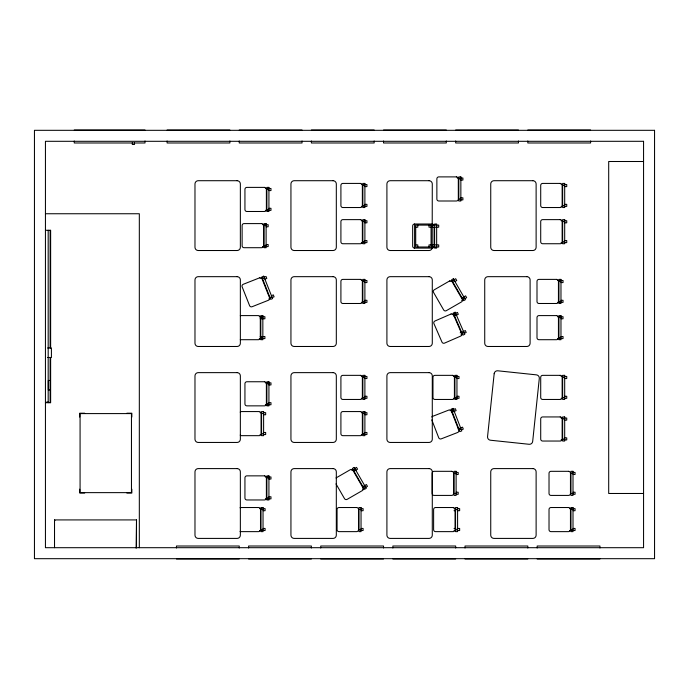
<?xml version="1.0" encoding="UTF-8"?>
<svg xmlns="http://www.w3.org/2000/svg" width="689" height="689" viewBox="0 0 689 689"><rect width="100%" height="100%" fill="white"/><g stroke="black" fill="none" stroke-linecap="round" stroke-linejoin="round"><path stroke-width="1.03" d="M54.526 547.703L54.526 519.919L136.508 519.919L136.112 548.143M450.813 281.525L452.363 280.63M453.913 279.743L455.687 278.709L456.729 280.518L454.955 281.543M452.561 281.482L454.327 280.457M461.492 298.242L465.6 295.865L466.642 297.674L464.86 298.699M462.672 299L464.438 297.975M461.759 300.49L463.309 299.594M335.999 477.959L350.322 469.691A1.938 1.938 0 0 1 352.966 470.398L363.077 487.915A1.938 1.938 0 0 1 362.371 490.559L347.153 499.344A1.938 1.938 0 0 1 344.509 498.638L335.991 483.885M351.648 470.199L353.199 469.304M354.749 468.408L356.523 467.383L357.565 469.183L353.466 471.552M353.397 470.148L355.162 469.131M362.328 486.908L366.436 484.539L367.478 486.339L365.695 487.373M363.508 487.666L365.273 486.649M362.595 489.156L364.145 488.26M452.294 314.666L457.462 312.418L458.297 314.33L453.948 316.217M454.034 314.813L455.911 314.003M460.192 332.839L465.368 330.591L466.195 332.494L464.308 333.321M462.104 333.364L463.981 332.554M461.027 334.742L462.663 334.027M260.795 278.545L262.457 277.882M264.12 277.219L266.032 276.47L266.798 278.408L264.886 279.157M262.526 278.752L264.43 277.994M271.414 295.641L273.326 294.892L274.093 296.821L272.181 297.579M269.976 297.562L271.879 296.804M268.856 298.897L270.519 298.242M450.124 410.739L455.377 408.698L456.135 410.644L451.717 412.358M451.863 410.963L453.767 410.222M458.125 428.885L462.543 427.171L463.301 429.118L461.38 429.858M459.175 429.815L461.079 429.083M74.248 130.032L145.009 130.032M167.1 130.032L229.885 130.032M239.238 130.032L302.032 130.032M311.385 130.032L374.17 130.032M383.523 130.032L446.317 130.032M455.67 130.032L518.455 130.032M527.808 130.032L590.602 130.032M643.56 161.502L608.697 161.502L608.697 493.479L643.56 493.479M457.272 178.003L459.063 178.003M460.855 178.003L462.905 178.003L462.905 180.079L460.855 180.079M458.814 178.83L460.855 178.83M361.312 184.523L363.094 184.523M364.886 184.523L366.944 184.523L366.944 186.607L364.886 186.607M561.104 184.523L562.896 184.523M564.687 184.523L566.746 184.523L566.746 186.607L564.687 186.607M362.845 185.358L364.886 185.358M562.646 185.358L564.687 185.358M265.343 188.493L270.975 188.493L270.975 190.577L268.925 190.577M266.876 189.32L268.925 189.32M460.855 197.812L462.905 197.812L462.905 199.896L460.855 199.896M458.814 199.061L460.855 199.061M364.886 204.34L366.944 204.34L366.944 206.416L364.886 206.416M564.687 204.34L566.746 204.34L566.746 206.416L564.687 206.416M362.845 205.589L364.886 205.589M562.646 205.589L564.687 205.589M361.312 206.416L363.094 206.416M561.104 206.416L562.896 206.416M268.925 208.302L270.975 208.302L270.975 210.386L265.343 210.386M266.876 209.551L268.925 209.551M45.44 213.745L139.324 213.745L139.324 547.695M361.312 220.738L363.094 220.738M364.886 220.738L366.944 220.738L366.944 222.823L364.886 222.823M561.104 220.738L562.896 220.738M564.687 220.738L566.746 220.738L566.746 222.823L564.687 222.823M362.845 221.565L364.886 221.565M562.646 221.565L564.687 221.565M434.113 246.162A1.938 1.938 0 0 1 432.175 248.1L414.606 248.1A1.938 1.938 0 0 1 412.668 246.162L412.668 225.94A1.938 1.938 0 0 1 414.606 224.003L432.175 224.003A1.938 1.938 0 0 1 434.044 225.432M262.526 224.7L268.159 224.7L268.159 226.784L266.109 226.784M432.175 225.105L438.704 225.105L438.704 227.189L432.175 227.189M264.068 225.536L266.109 225.536M415.708 227.189L417.792 227.189L417.792 225.105M431.073 227.189L428.989 227.189L428.989 225.105M45.44 230.281L50.633 230.281L50.633 348.083M364.886 240.547L366.944 240.547L366.944 242.631L364.886 242.631M564.687 240.547L566.746 240.547L566.746 242.631L564.687 242.631M362.845 241.796L364.886 241.796M562.646 241.796L564.687 241.796M361.312 242.631L363.094 242.631M561.104 242.631L562.896 242.631M266.109 244.517L268.159 244.517L268.159 246.602L262.526 246.602M415.708 244.914L417.792 244.914L417.792 246.998M431.073 244.914L428.989 244.914L428.989 246.998M432.175 244.914L438.704 244.914L438.704 246.998L432.175 246.998M264.068 245.766L266.109 245.766M361.312 280.492L363.094 280.492M364.886 280.492L366.944 280.492L366.944 282.576L364.886 282.576M557.401 280.492L563.034 280.492L563.034 282.576L560.975 282.576M362.845 281.327L364.886 281.327M558.934 281.327L560.975 281.327M364.886 300.301L366.944 300.301L366.944 302.385L364.886 302.385M560.975 300.301L563.034 300.301L563.034 302.385L557.401 302.385M362.845 301.549L364.886 301.549M558.934 301.549L560.975 301.549M361.312 302.385L363.094 302.385M259.262 316.699L264.903 316.699L264.903 318.783L260.158 318.783M557.401 316.699L563.034 316.699L563.034 318.783L560.975 318.783M260.804 317.534L262.845 317.534M558.934 317.534L560.975 317.534M260.158 336.516L264.903 336.516L264.903 338.6L259.262 338.6M560.975 336.516L563.034 336.516L563.034 338.6L557.401 338.6M260.804 337.765L262.845 337.765M558.934 337.765L560.975 337.765M47.644 347.988L51.408 347.988L51.408 357.488L47.644 357.488M361.312 376.452L363.094 376.452M364.886 376.452L366.944 376.452L366.944 378.537L364.886 378.537M453.371 376.452L459.003 376.452L459.003 378.537L456.953 378.537M561.104 376.452L562.896 376.452M564.687 376.452L566.746 376.452L566.746 378.537L564.687 378.537M362.845 377.288L364.886 377.288M454.904 377.288L456.953 377.288M562.646 377.288L564.687 377.288M265.343 382.851L270.975 382.851L270.975 384.936L268.925 384.936M266.876 383.687L268.925 383.687M364.886 396.27L366.944 396.27L366.944 398.354L364.886 398.354M456.953 396.27L459.003 396.27L459.003 398.354L453.371 398.354M564.687 396.27L566.746 396.27L566.746 398.354L564.687 398.354M362.845 397.519L364.886 397.519M454.904 397.519L456.953 397.519M562.646 397.519L564.687 397.519M361.312 398.354L363.094 398.354M561.104 398.354L562.896 398.354M46.654 402.04L48.187 402.04M268.925 402.669L270.975 402.669L270.975 404.753L265.343 404.753M45.44 402.703L50.633 402.703L50.633 357.72M266.876 403.918L268.925 403.918M260.029 412.668L261.82 412.668M263.611 412.668L265.67 412.668L265.67 414.752L263.611 414.752M361.312 412.668L363.094 412.668M364.886 412.668L366.944 412.668L366.944 414.752L364.886 414.752M84.687 413.211L79.7 413.211L79.7 417.052M126.854 413.211L131.849 413.211L131.849 417.052M261.57 413.503L263.611 413.503M362.845 413.503L364.886 413.503M561.104 418.042L562.896 418.042M564.687 418.042L566.746 418.042L566.746 420.126L564.687 420.126M562.646 418.878L564.687 418.878M263.611 432.477L265.67 432.477L265.67 434.561L263.611 434.561M364.886 432.477L366.944 432.477L366.944 434.561L364.886 434.561M261.57 433.726L263.611 433.726M362.845 433.726L364.886 433.726M260.029 434.561L261.82 434.561M361.312 434.561L363.094 434.561M564.687 437.851L566.746 437.851L566.746 439.935L564.687 439.935M562.646 439.1L564.687 439.1M561.104 439.935L562.896 439.935M456.118 472.421L458.176 472.421L458.176 474.506L456.118 474.506M573.007 472.421L575.057 472.421L575.057 474.506L573.007 474.506M454.077 473.257L456.118 473.257M570.966 473.257L573.007 473.257M265.343 476.96L270.975 476.96L270.975 479.044L268.925 479.044M266.876 477.796L268.925 477.796M456.118 492.23L458.176 492.23L458.176 494.314L456.118 494.314M573.007 492.23L575.057 492.23L575.057 494.314L573.007 494.314M84.687 493.023L79.7 493.023L79.7 489.181M126.854 493.023L131.849 493.023L131.849 489.181M454.077 493.488L456.118 493.488M570.966 493.488L573.007 493.488M268.925 496.778L270.975 496.778L270.975 498.862L265.343 498.862M266.876 498.026L268.925 498.026M259.46 508.628L261.243 508.628M263.034 508.628L265.093 508.628L265.093 510.713L263.034 510.713M361.045 508.628L363.103 508.628L363.103 510.713L361.045 510.713M454.008 508.628L455.799 508.628M457.591 508.628L459.649 508.628L459.649 510.713L457.591 510.713M569.424 508.628L571.215 508.628M573.007 508.628L575.057 508.628L575.057 510.713L573.007 510.713M260.993 509.464L263.034 509.464M359.003 509.464L361.045 509.464M455.55 509.464L457.591 509.464M570.966 509.464L573.007 509.464M454.008 510.713L455.799 510.713M263.034 528.446L265.093 528.446L265.093 530.53L263.034 530.53M361.045 528.446L363.103 528.446L363.103 530.53L361.045 530.53M454.008 528.446L455.799 528.446M457.591 528.446L459.649 528.446L459.649 530.53L457.591 530.53M573.007 528.446L575.057 528.446L575.057 530.53L573.007 530.53M260.993 529.695L263.034 529.695M359.003 529.695L361.045 529.695M455.55 529.695L457.591 529.695M570.966 529.695L573.007 529.695M259.46 530.53L261.243 530.53M454.008 530.53L455.799 530.53M569.424 530.53L571.215 530.53M176.453 558.968L239.238 558.968M248.591 558.968L311.385 558.968M320.738 558.968L383.523 558.968M392.876 558.968L455.67 558.968M465.023 558.968L527.808 558.968M537.162 558.968L599.955 558.968M54.526 519.919L54.931 520.548M431.796 419.885L438.721 437.756A1.938 1.938 0 0 0 441.227 438.859L457.608 432.503A1.938 1.938 0 0 0 458.719 429.996L451.398 411.135A1.938 1.938 0 0 0 448.892 410.033L432.511 416.389A1.938 1.938 0 0 0 431.702 416.974M599.955 548.005L599.955 546.015L537.162 546.015L537.162 548.005M590.602 140.995L590.602 142.985L527.808 142.985L527.808 140.995M527.808 548.005L527.808 546.015L465.023 546.015L465.023 548.005M518.455 140.995L518.455 142.985L455.67 142.985L455.67 140.995M455.67 548.005L455.67 546.015L392.876 546.015L392.876 548.005M446.317 140.995L446.317 142.985L383.523 142.985L383.523 140.995M434.604 225.432L434.604 224.003L436.654 224.003L436.654 248.1L434.604 248.1L434.604 246.162M434.604 227L434.604 245.103M434.113 227L434.113 245.103M414.606 224.003L414.606 248.1M383.523 548.005L383.523 546.015L320.738 546.015L320.738 548.005M374.17 140.995L374.17 142.985L311.385 142.985L311.385 140.995M311.385 548.005L311.385 546.015L248.591 546.015L248.591 548.005M302.032 140.995L302.032 142.985L239.238 142.985L239.238 140.995M239.238 548.005L239.238 546.015L176.453 546.015L176.453 548.005M229.885 140.995L229.885 142.985L167.1 142.985L167.1 140.995M145.009 140.995L145.009 142.985L74.248 142.985L74.248 140.995M136.508 519.919L136.508 547.703M134.501 142.666L134.501 144.483L132.322 144.483L132.322 142.666M50.133 230.281L50.133 348.083M50.133 357.72L50.133 402.703M48.187 230.281L48.187 402.703M240.022 507.784A1.938 1.938 0 0 1 240.995 507.526L258.564 507.526A1.938 1.938 0 0 1 260.502 509.464L260.502 529.695A1.938 1.938 0 0 1 258.564 531.632L240.995 531.632A1.938 1.938 0 0 1 240.022 531.374M240.203 412.134A1.938 1.938 0 0 1 241.572 411.566L259.133 411.566A1.938 1.938 0 0 1 261.071 413.503L261.071 433.726A1.938 1.938 0 0 1 259.133 435.663L241.572 435.663A1.938 1.938 0 0 1 240.203 435.095M240.297 315.665A1.938 1.938 0 0 1 240.797 315.596L258.366 315.596A1.938 1.938 0 0 1 260.304 317.534L260.304 337.765A1.938 1.938 0 0 1 258.366 339.703L240.797 339.703A1.938 1.938 0 0 1 240.297 339.634M494.177 373.696L487.554 436.645A3.256 3.256 0 0 0 490.456 440.228L529.109 444.284A3.256 3.256 0 0 0 532.683 441.391L539.306 378.433A3.256 3.256 0 0 0 536.404 374.859L497.751 370.794A3.256 3.256 0 0 0 494.177 373.696M449.486 281.017L434.268 289.802A1.938 1.938 0 0 0 433.562 292.446L443.673 309.972A1.938 1.938 0 0 0 446.317 310.679L461.535 301.894A1.938 1.938 0 0 0 462.241 299.25L452.13 281.732A1.938 1.938 0 0 0 449.486 281.017M453.362 278.778L451.588 279.803L463.645 300.68L465.411 299.655L453.362 278.778M354.198 467.452L352.423 468.468L364.481 489.345L366.247 488.329L354.198 467.452M451.037 314.012L434.923 321.014A1.938 1.938 0 0 0 433.915 323.563L441.985 342.114A1.938 1.938 0 0 0 444.534 343.122L460.648 336.111A1.938 1.938 0 0 0 461.647 333.562L453.586 315.011A1.938 1.938 0 0 0 451.037 314.012M455.136 312.229L453.267 313.039L462.879 335.147L464.748 334.329L455.136 312.229M259.555 277.848L243.217 284.307A1.938 1.938 0 0 0 242.132 286.822L249.582 305.632A1.938 1.938 0 0 0 252.096 306.726L268.426 300.258A1.938 1.938 0 0 0 269.52 297.743L262.07 278.933A1.938 1.938 0 0 0 259.555 277.848M263.715 276.194L261.82 276.952L270.691 299.362L272.586 298.604L263.715 276.194M453.069 408.413L451.157 409.154L459.882 431.624L461.785 430.883L453.069 408.413M654.55 130.316L34.45 130.316L34.45 558.684L654.55 558.684L654.55 130.316M643.56 141.305L45.44 141.305L45.44 547.695L643.56 547.695L643.56 141.305M456.376 176.892L438.807 176.892A1.938 1.938 0 0 0 436.869 178.83L436.869 199.061A1.938 1.938 0 0 0 438.807 200.999L456.376 200.999A1.938 1.938 0 0 0 458.314 199.061L458.314 178.83A1.938 1.938 0 0 0 456.376 176.892M460.855 176.892L458.814 176.892L458.814 200.999L460.855 200.999L460.855 176.892M237.102 180.707L198.234 180.707A3.256 3.256 0 0 0 194.978 183.963L194.978 247.265A3.256 3.256 0 0 0 198.234 250.52L237.102 250.52A3.256 3.256 0 0 0 240.358 247.265L240.358 183.963A3.256 3.256 0 0 0 237.102 180.707M333.063 180.707L294.194 180.707A3.256 3.256 0 0 0 290.939 183.963L290.939 247.265A3.256 3.256 0 0 0 294.194 250.52L333.063 250.52A3.256 3.256 0 0 0 336.318 247.265L336.318 183.963A3.256 3.256 0 0 0 333.063 180.707M429.032 180.707L390.163 180.707A3.256 3.256 0 0 0 386.908 183.963L386.908 247.265A3.256 3.256 0 0 0 390.163 250.52L429.032 250.52A3.256 3.256 0 0 0 432.175 248.1L432.287 183.963A3.256 3.256 0 0 0 429.032 180.707M532.864 180.707L493.996 180.707A3.256 3.256 0 0 0 490.74 183.963L490.74 247.265A3.256 3.256 0 0 0 493.996 250.52L532.864 250.52A3.256 3.256 0 0 0 536.12 247.265L536.12 183.963A3.256 3.256 0 0 0 532.864 180.707M360.416 183.42L342.846 183.42A1.938 1.938 0 0 0 340.909 185.358L340.909 205.589A1.938 1.938 0 0 0 342.846 207.527L360.416 207.527A1.938 1.938 0 0 0 362.354 205.589L362.354 185.358A1.938 1.938 0 0 0 360.416 183.42M364.886 183.42L362.845 183.42L362.845 207.527L364.886 207.527L364.886 183.42M560.209 183.42L542.648 183.42A1.938 1.938 0 0 0 540.71 185.358L540.71 205.589A1.938 1.938 0 0 0 542.648 207.527L560.209 207.527A1.938 1.938 0 0 0 562.146 205.589L562.146 185.358A1.938 1.938 0 0 0 560.209 183.42M564.687 183.42L562.646 183.42L562.646 207.527L564.687 207.527L564.687 183.42M264.447 187.391L246.877 187.391A1.938 1.938 0 0 0 244.939 189.32L244.939 209.551A1.938 1.938 0 0 0 246.877 211.489L264.447 211.489A1.938 1.938 0 0 0 266.385 209.551L266.385 189.32A1.938 1.938 0 0 0 264.447 187.391M268.925 187.391L266.876 187.391L266.876 211.489L268.925 211.489L268.925 187.391M360.416 219.627L342.846 219.627A1.938 1.938 0 0 0 340.909 221.565L340.909 241.796A1.938 1.938 0 0 0 342.846 243.734L360.416 243.734A1.938 1.938 0 0 0 362.354 241.796L362.354 221.565A1.938 1.938 0 0 0 360.416 219.627M364.886 219.627L362.845 219.627L362.845 243.734L364.886 243.734L364.886 219.627M560.209 219.627L542.648 219.627A1.938 1.938 0 0 0 540.71 221.565L540.71 241.796A1.938 1.938 0 0 0 542.648 243.734L560.209 243.734A1.938 1.938 0 0 0 562.146 241.796L562.146 221.565A1.938 1.938 0 0 0 560.209 219.627M564.687 219.627L562.646 219.627L562.646 243.734L564.687 243.734L564.687 219.627M261.631 223.598L244.061 223.598A1.938 1.938 0 0 0 242.123 225.536L242.123 245.766A1.938 1.938 0 0 0 244.061 247.704L261.631 247.704A1.938 1.938 0 0 0 263.568 245.766L263.568 225.536A1.938 1.938 0 0 0 261.631 223.598M266.109 223.598L264.068 223.598L264.068 247.704L266.109 247.704L266.109 223.598M431.073 225.105L415.708 225.105L415.708 246.998L431.073 246.998L431.073 225.105M237.102 276.668L198.234 276.668A3.256 3.256 0 0 0 194.978 279.923L194.978 343.225A3.256 3.256 0 0 0 198.234 346.481L237.102 346.481A3.256 3.256 0 0 0 240.358 343.225L240.358 279.923A3.256 3.256 0 0 0 237.102 276.668M333.063 276.668L294.194 276.668A3.256 3.256 0 0 0 290.939 279.923L290.939 343.225A3.256 3.256 0 0 0 294.194 346.481L333.063 346.481A3.256 3.256 0 0 0 336.318 343.225L336.318 279.923A3.256 3.256 0 0 0 333.063 276.668M429.032 276.668L390.163 276.668A3.256 3.256 0 0 0 386.908 279.923L386.908 343.225A3.256 3.256 0 0 0 390.163 346.481L429.032 346.481A3.256 3.256 0 0 0 432.287 343.225L432.287 279.923A3.256 3.256 0 0 0 429.032 276.668M526.852 276.668L487.984 276.668A3.256 3.256 0 0 0 484.729 279.923L484.729 343.225A3.256 3.256 0 0 0 487.984 346.481L526.852 346.481A3.256 3.256 0 0 0 530.108 343.225L530.108 279.923A3.256 3.256 0 0 0 526.852 276.668M360.416 279.389L342.846 279.389A1.938 1.938 0 0 0 340.909 281.327L340.909 301.549A1.938 1.938 0 0 0 342.846 303.487L360.416 303.487A1.938 1.938 0 0 0 362.354 301.549L362.354 281.327A1.938 1.938 0 0 0 360.416 279.389M364.886 279.389L362.845 279.389L362.845 303.487L364.886 303.487L364.886 279.389M556.505 279.389L538.936 279.389A1.938 1.938 0 0 0 536.998 281.327L536.998 301.549A1.938 1.938 0 0 0 538.936 303.487L556.505 303.487A1.938 1.938 0 0 0 558.443 301.549L558.443 281.327A1.938 1.938 0 0 0 556.505 279.389M560.975 279.389L558.934 279.389L558.934 303.487L560.975 303.487L560.975 279.389M262.845 315.596L260.804 315.596L260.804 339.703L262.845 339.703L262.845 315.596M556.505 315.596L538.936 315.596A1.938 1.938 0 0 0 536.998 317.534L536.998 337.765A1.938 1.938 0 0 0 538.936 339.703L556.505 339.703A1.938 1.938 0 0 0 558.443 337.765L558.443 317.534A1.938 1.938 0 0 0 556.505 315.596M560.975 315.596L558.934 315.596L558.934 339.703L560.975 339.703L560.975 315.596M237.102 372.637L198.234 372.637A3.256 3.256 0 0 0 194.978 375.893L194.978 439.194A3.256 3.256 0 0 0 198.234 442.45L237.102 442.45A3.256 3.256 0 0 0 240.358 439.194L240.358 375.893A3.256 3.256 0 0 0 237.102 372.637M333.063 372.637L294.194 372.637A3.256 3.256 0 0 0 290.939 375.893L290.939 439.194A3.256 3.256 0 0 0 294.194 442.45L333.063 442.45A3.256 3.256 0 0 0 336.318 439.194L336.318 375.893A3.256 3.256 0 0 0 333.063 372.637M429.032 372.637L390.163 372.637A3.256 3.256 0 0 0 386.908 375.893L386.908 439.194A3.256 3.256 0 0 0 390.163 442.45L429.032 442.45A3.256 3.256 0 0 0 432.287 439.194L432.287 375.893A3.256 3.256 0 0 0 429.032 372.637M360.416 375.35L342.846 375.35A1.938 1.938 0 0 0 340.909 377.288L340.909 397.519A1.938 1.938 0 0 0 342.846 399.456L360.416 399.456A1.938 1.938 0 0 0 362.354 397.519L362.354 377.288A1.938 1.938 0 0 0 360.416 375.35M364.886 375.35L362.845 375.35L362.845 399.456L364.886 399.456L364.886 375.35M452.475 375.35L434.905 375.35A1.938 1.938 0 0 0 432.968 377.288L432.968 397.519A1.938 1.938 0 0 0 434.905 399.456L452.475 399.456A1.938 1.938 0 0 0 454.413 397.519L454.413 377.288A1.938 1.938 0 0 0 452.475 375.35M456.953 375.35L454.904 375.35L454.904 399.456L456.953 399.456L456.953 375.35M560.209 375.35L542.648 375.35A1.938 1.938 0 0 0 540.71 377.288L540.71 397.519A1.938 1.938 0 0 0 542.648 399.456L560.209 399.456A1.938 1.938 0 0 0 562.146 397.519L562.146 377.288A1.938 1.938 0 0 0 560.209 375.35M564.687 375.35L562.646 375.35L562.646 399.456L564.687 399.456L564.687 375.35M50.478 380.474L48.333 380.474L48.333 389.965L50.478 389.965L50.478 380.474M264.447 381.749L246.877 381.749A1.938 1.938 0 0 0 244.939 383.687L244.939 403.918A1.938 1.938 0 0 0 246.877 405.855L264.447 405.855A1.938 1.938 0 0 0 266.385 403.918L266.385 383.687A1.938 1.938 0 0 0 264.447 381.749M268.925 381.749L266.876 381.749L266.876 405.855L268.925 405.855L268.925 381.749M263.611 411.566L261.57 411.566L261.57 435.663L263.611 435.663L263.611 411.566M360.416 411.566L342.846 411.566A1.938 1.938 0 0 0 340.909 413.503L340.909 433.726A1.938 1.938 0 0 0 342.846 435.663L360.416 435.663A1.938 1.938 0 0 0 362.354 433.726L362.354 413.503A1.938 1.938 0 0 0 360.416 411.566M364.886 411.566L362.845 411.566L362.845 435.663L364.886 435.663L364.886 411.566M131.461 413.589L80.079 413.589L80.079 492.635L131.461 492.635L131.461 413.589M560.209 416.94L542.648 416.94A1.938 1.938 0 0 0 540.71 418.878L540.71 439.1A1.938 1.938 0 0 0 542.648 441.038L560.209 441.038A1.938 1.938 0 0 0 562.146 439.1L562.146 418.878A1.938 1.938 0 0 0 560.209 416.94M564.687 416.94L562.646 416.94L562.646 441.038L564.687 441.038L564.687 416.94M237.102 468.598L198.234 468.598A3.256 3.256 0 0 0 194.978 471.853L194.978 535.155A3.256 3.256 0 0 0 198.234 538.41L237.102 538.41A3.256 3.256 0 0 0 240.358 535.155L240.358 471.853A3.256 3.256 0 0 0 237.102 468.598M333.063 468.598L294.194 468.598A3.256 3.256 0 0 0 290.939 471.853L290.939 535.155A3.256 3.256 0 0 0 294.194 538.41L333.063 538.41A3.256 3.256 0 0 0 336.318 535.155L336.318 471.853A3.256 3.256 0 0 0 333.063 468.598M429.032 468.598L390.163 468.598A3.256 3.256 0 0 0 386.908 471.853L386.908 535.155A3.256 3.256 0 0 0 390.163 538.41L429.032 538.41A3.256 3.256 0 0 0 432.287 535.155L432.287 471.853A3.256 3.256 0 0 0 429.032 468.598M532.864 468.598L493.996 468.598A3.256 3.256 0 0 0 490.74 471.853L490.74 535.155A3.256 3.256 0 0 0 493.996 538.41L532.864 538.41A3.256 3.256 0 0 0 536.12 535.155L536.12 471.853A3.256 3.256 0 0 0 532.864 468.598M451.639 471.319L434.079 471.319A1.938 1.938 0 0 0 432.141 473.257L432.141 493.488A1.938 1.938 0 0 0 434.079 495.417L451.639 495.417A1.938 1.938 0 0 0 453.577 493.488L453.577 473.257A1.938 1.938 0 0 0 451.639 471.319M456.118 471.319L454.077 471.319L454.077 495.417L456.118 495.417L456.118 471.319M568.528 471.319L550.959 471.319A1.938 1.938 0 0 0 549.021 473.257L549.021 493.488A1.938 1.938 0 0 0 550.959 495.417L568.528 495.417A1.938 1.938 0 0 0 570.466 493.488L570.466 473.257A1.938 1.938 0 0 0 568.528 471.319M573.007 471.319L570.966 471.319L570.966 495.417L573.007 495.417L573.007 471.319M264.447 475.858L246.877 475.858A1.938 1.938 0 0 0 244.939 477.796L244.939 498.026A1.938 1.938 0 0 0 246.877 499.964L264.447 499.964A1.938 1.938 0 0 0 266.385 498.026L266.385 477.796A1.938 1.938 0 0 0 264.447 475.858M268.925 475.858L266.876 475.858L266.876 499.964L268.925 499.964L268.925 475.858M263.034 507.526L260.993 507.526L260.993 531.632L263.034 531.632L263.034 507.526M356.575 507.526L339.005 507.526A1.938 1.938 0 0 0 337.067 509.464L337.067 529.695A1.938 1.938 0 0 0 339.005 531.632L356.575 531.632A1.938 1.938 0 0 0 358.513 529.695L358.513 509.464A1.938 1.938 0 0 0 356.575 507.526M361.045 507.526L359.003 507.526L359.003 531.632L361.045 531.632L361.045 507.526M453.112 507.526L435.543 507.526A1.938 1.938 0 0 0 433.614 509.464L433.614 529.695A1.938 1.938 0 0 0 435.543 531.632L453.112 531.632A1.938 1.938 0 0 0 455.05 529.695L455.05 509.464A1.938 1.938 0 0 0 453.112 507.526M457.591 507.526L455.55 507.526L455.55 531.632L457.591 531.632L457.591 507.526M568.528 507.526L550.959 507.526A1.938 1.938 0 0 0 549.021 509.464L549.021 529.695A1.938 1.938 0 0 0 550.959 531.632L568.528 531.632A1.938 1.938 0 0 0 570.466 529.695L570.466 509.464A1.938 1.938 0 0 0 568.528 507.526M573.007 507.526L570.966 507.526L570.966 531.632L573.007 531.632L573.007 507.526"/></g></svg>
